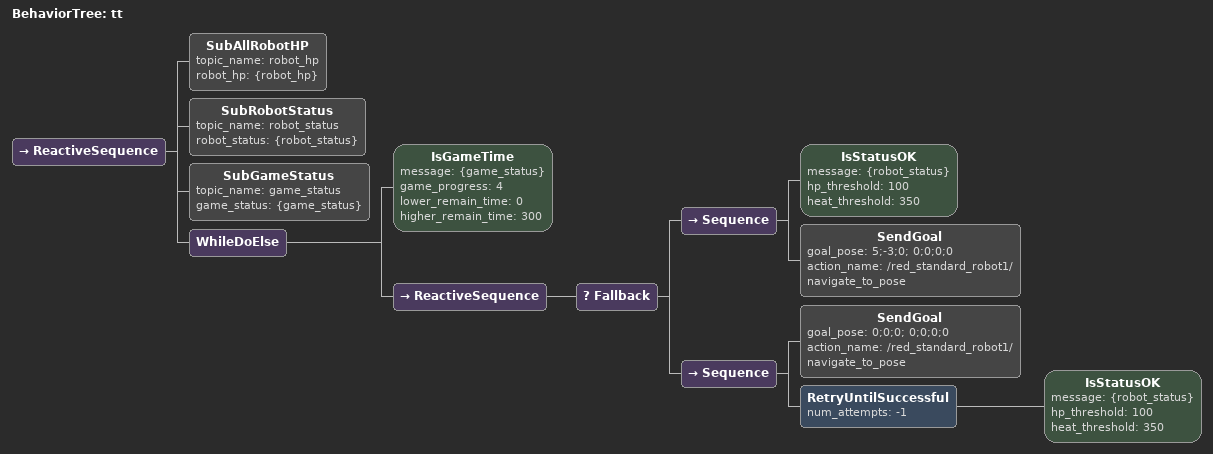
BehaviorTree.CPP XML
<?xml version="1.0" encoding="UTF-8"?>
<root BTCPP_format="4">
  <BehaviorTree ID="tt">
    <ReactiveSequence>
      <SubAllRobotHP topic_name="robot_hp"
                     robot_hp="{robot_hp}"/>
      <SubRobotStatus topic_name="robot_status"
                      robot_status="{robot_status}"/>
      <SubGameStatus topic_name="game_status"
                     game_status="{game_status}"/>
      <WhileDoElse>
        <IsGameTime message="{game_status}"
                    game_progress="4"
                    lower_remain_time="0"
                    higher_remain_time="300"/>
        <ReactiveSequence>
          <Fallback>
            <Sequence>
              <IsStatusOK message="{robot_status}"
                          hp_threshold="100"
                          heat_threshold="350"/>
              <SendGoal goal_pose="5;-3;0; 0;0;0;0"
                        action_name="/red_standard_robot1/navigate_to_pose"/>
            </Sequence>
            <Sequence>
              <SendGoal goal_pose="0;0;0; 0;0;0;0"
                        action_name="/red_standard_robot1/navigate_to_pose"/>
              <RetryUntilSuccessful num_attempts="-1">
                <IsStatusOK message="{robot_status}"
                            hp_threshold="100"
                            heat_threshold="350"/>
              </RetryUntilSuccessful>
            </Sequence>
          </Fallback>
        </ReactiveSequence>
      </WhileDoElse>
    </ReactiveSequence>
  </BehaviorTree>

</root>
